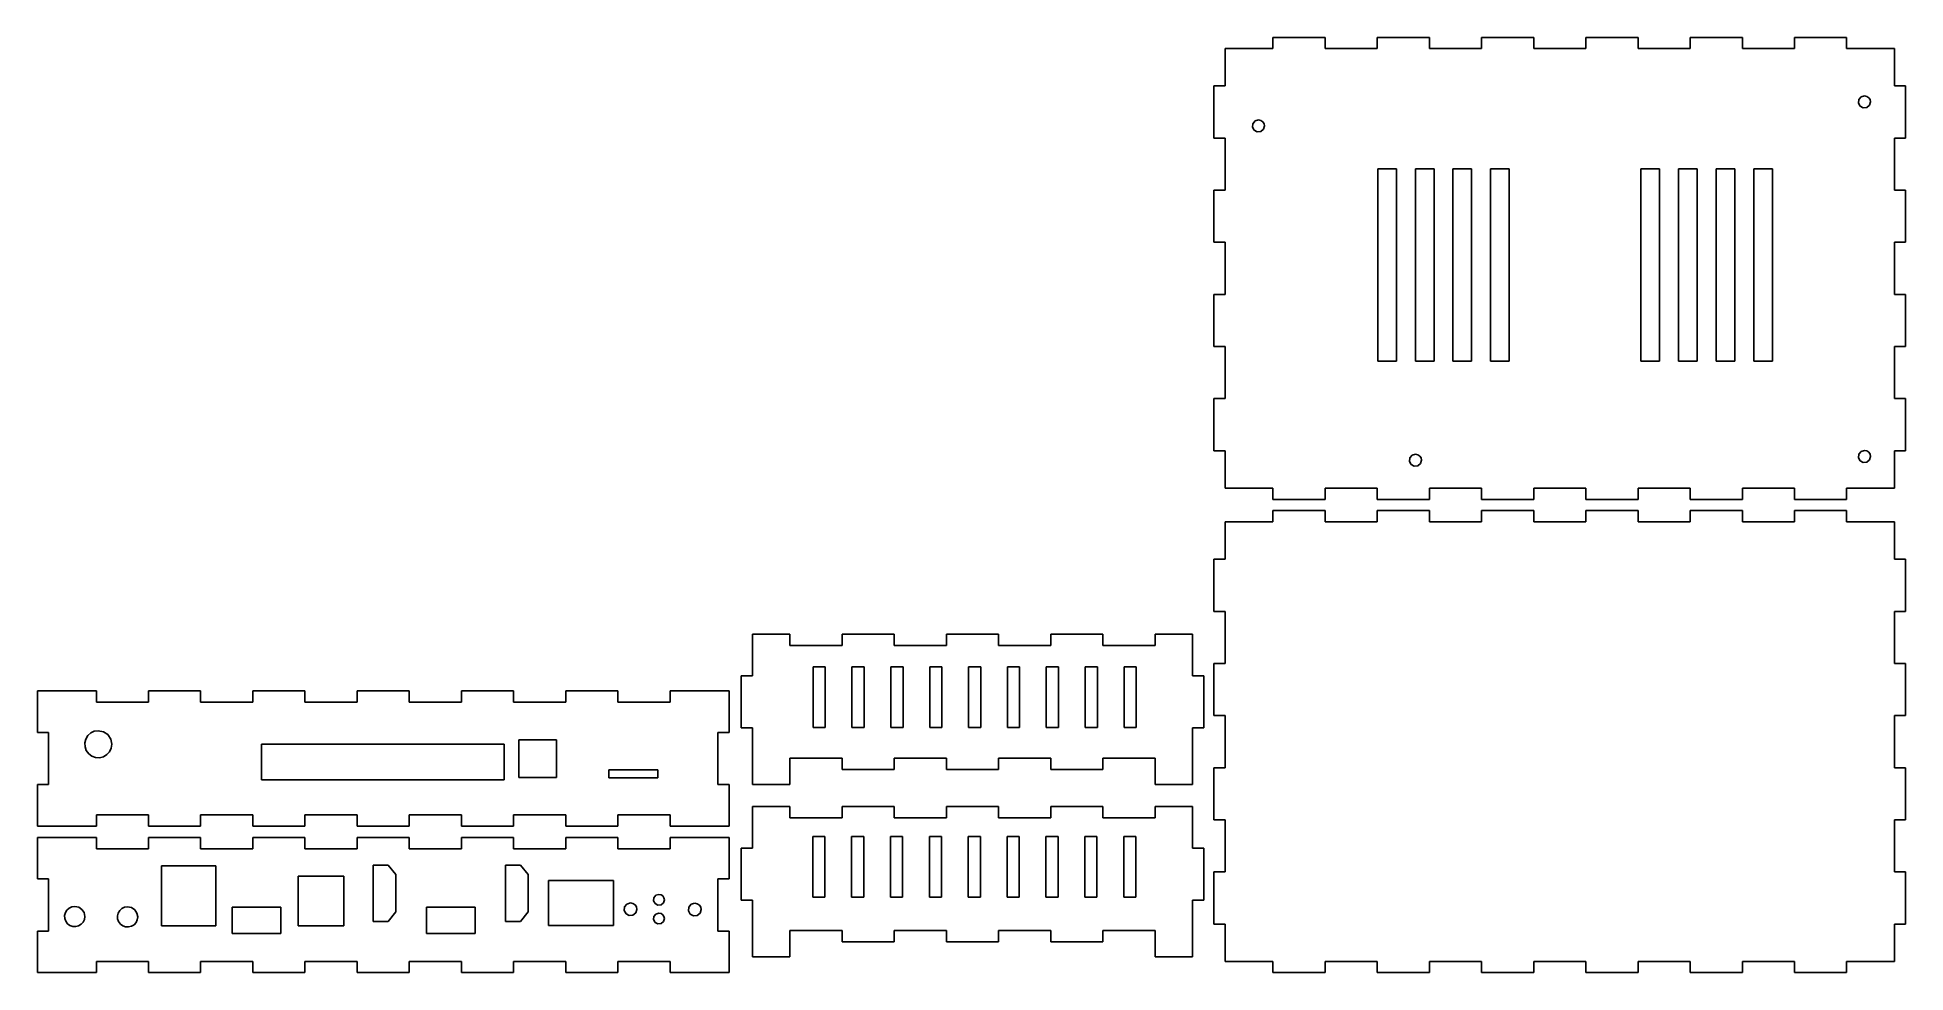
# Model space of a CAD drawing. Extents: x 0 to 497, y 0 to 249.
import ezdxf

# ---------------------------------------------------------------- set-up
doc = ezdxf.new("R2010")
doc.units = 0

msp = doc.modelspace()

# ---------------------------------------------------------------- linework, layer by layer
at = {"layer": 'Layer 1'}
for p, q in [((342.563, 249), (328.688, 249)), ((328.688, 249), (328.688, 246)), ((342.563, 246), (342.563, 249)), ((370.313, 249), (356.438, 249)), ((356.438, 249), (356.438, 246)), ((370.313, 246), (370.313, 249)), ((398.063, 249), (384.188, 249)), ((384.188, 249), (384.188, 246)), ((398.063, 246), (398.063, 249)), ((425.813, 249), (411.938, 249)), ((411.938, 249), (411.938, 246)), ((425.813, 246), (425.813, 249)), ((453.563, 249), (439.688, 249)), ((439.688, 249), (439.688, 246)), ((453.563, 246), (453.563, 249)), ((481.313, 249), (467.438, 249)), ((467.438, 249), (467.438, 246)), ((481.313, 246), (481.313, 249)), ((316, 246), (316, 236.062)), ((328.688, 246), (316, 246)), ((316, 246), (316, 246)), ((356.438, 246), (342.563, 246)), ((384.188, 246), (370.313, 246)), ((411.938, 246), (398.063, 246)), ((439.688, 246), (425.813, 246)), ((467.438, 246), (453.563, 246)), ((494, 246), (481.313, 246)), ((494, 236.062), (494, 246)), ((316, 236.062), (313, 236.062)), ((313, 236.062), (313, 222.187)), ((497, 236.062), (494, 236.062)), ((497, 222.187), (497, 236.062)), ((313, 222.187), (316, 222.187)), ((316, 222.187), (316, 208.312)), ((494, 208.312), (494, 222.187)), ((494, 222.187), (497, 222.187)), ((316, 208.312), (313, 208.312)), ((313, 208.312), (313, 194.437)), ((497, 208.312), (494, 208.312)), ((497, 194.437), (497, 208.312)), ((313, 194.437), (316, 194.437)), ((316, 194.437), (316, 180.562)), ((494, 180.562), (494, 194.437)), ((494, 194.437), (497, 194.437)), ((316, 180.562), (313, 180.562)), ((313, 180.562), (313, 166.687)), ((497, 180.562), (494, 180.562)), ((497, 166.687), (497, 180.562)), ((313, 166.687), (316, 166.687)), ((316, 166.687), (316, 152.812)), ((494, 152.812), (494, 166.687)), ((494, 166.687), (497, 166.687)), ((316, 152.812), (313, 152.812)), ((313, 152.812), (313, 138.937)), ((497, 152.812), (494, 152.812)), ((497, 138.937), (497, 152.812)), ((313, 138.937), (316, 138.937)), ((316, 138.937), (316, 129)), ((494, 129), (494, 138.937)), ((494, 138.937), (497, 138.937)), ((316, 129), (328.688, 129)), ((328.688, 129), (328.688, 126)), ((328.688, 126), (342.563, 126)), ((342.563, 126), (342.563, 129)), ((342.563, 129), (356.438, 129)), ((356.438, 129), (356.438, 126)), ((356.438, 126), (370.313, 126)), ((370.313, 126), (370.313, 129)), ((370.313, 129), (384.188, 129)), ((384.188, 129), (384.188, 126)), ((384.188, 126), (398.063, 126)), ((398.063, 126), (398.063, 129)), ((398.063, 129), (411.938, 129)), ((411.938, 129), (411.938, 126)), ((411.938, 126), (425.813, 126)), ((425.813, 126), (425.813, 129)), ((425.813, 129), (439.688, 129)), ((439.688, 129), (439.688, 126)), ((439.688, 126), (453.563, 126)), ((453.563, 126), (453.563, 129)), ((453.563, 129), (467.438, 129)), ((467.438, 129), (467.438, 126)), ((467.438, 126), (481.313, 126)), ((481.313, 126), (481.313, 129)), ((481.313, 129), (494, 129)), ((316, 120), (316, 110.062)), ((328.688, 120), (316, 120)), ((342.563, 123), (328.688, 123)), ((328.688, 123), (328.688, 120)), ((342.563, 120), (342.563, 123)), ((356.438, 120), (342.563, 120)), ((370.313, 123), (356.438, 123)), ((356.438, 123), (356.438, 120)), ((370.313, 120), (370.313, 123)), ((384.188, 120), (370.313, 120)), ((398.063, 123), (384.188, 123)), ((384.188, 123), (384.188, 120)), ((398.063, 120), (398.063, 123)), ((411.938, 120), (398.063, 120)), ((425.813, 123), (411.938, 123)), ((411.938, 123), (411.938, 120)), ((425.813, 120), (425.813, 123)), ((439.688, 120), (425.813, 120)), ((453.563, 123), (439.688, 123)), ((439.688, 123), (439.688, 120)), ((453.563, 120), (453.563, 123)), ((467.438, 120), (453.563, 120)), ((481.313, 123), (467.438, 123)), ((467.438, 123), (467.438, 120)), ((481.313, 120), (481.313, 123)), ((494, 120), (481.313, 120)), ((494, 110.062), (494, 120)), ((316, 110.062), (313, 110.062)), ((313, 110.062), (313, 96.187)), ((497, 110.062), (494, 110.062)), ((497, 96.187), (497, 110.062)), ((313, 96.187), (316, 96.187)), ((316, 96.187), (316, 82.312)), ((494, 82.312), (494, 96.187)), ((494, 96.187), (497, 96.187)), ((316, 82.312), (313, 82.312)), ((313, 82.312), (313, 68.437)), ((497, 82.312), (494, 82.312)), ((497, 68.437), (497, 82.312)), ((313, 68.437), (316, 68.437)), ((316, 68.437), (316, 54.562)), ((494, 54.562), (494, 68.437)), ((494, 68.437), (497, 68.437)), ((316, 54.562), (313, 54.562)), ((313, 54.562), (313, 40.687)), ((497, 54.562), (494, 54.562)), ((497, 40.687), (497, 54.562)), ((313, 40.687), (316, 40.687)), ((316, 40.687), (316, 26.812)), ((494, 26.812), (494, 40.687)), ((494, 40.687), (497, 40.687)), ((316, 26.812), (313, 26.812)), ((313, 26.812), (313, 12.937)), ((497, 26.812), (494, 26.812)), ((497, 12.937), (497, 26.812)), ((313, 12.937), (316, 12.937)), ((316, 12.937), (316, 3)), ((494, 3), (494, 12.937)), ((494, 12.937), (497, 12.937)), ((316, 3), (328.688, 3)), ((328.688, 3), (328.688, 0)), ((328.688, 0), (342.563, 0)), ((342.563, 0), (342.563, 3)), ((342.563, 3), (356.438, 3)), ((356.438, 3), (356.438, 0)), ((356.438, 0), (370.313, 0)), ((370.313, 0), (370.313, 3)), ((370.313, 3), (384.188, 3)), ((384.188, 3), (384.188, 0)), ((384.188, 0), (398.063, 0)), ((398.063, 0), (398.063, 3)), ((398.063, 3), (411.938, 3)), ((411.938, 3), (411.938, 0)), ((411.938, 0), (425.813, 0)), ((425.813, 0), (425.813, 3)), ((425.813, 3), (439.688, 3)), ((439.688, 3), (439.688, 0)), ((439.688, 0), (453.563, 0)), ((453.563, 0), (453.563, 3)), ((453.563, 3), (467.438, 3)), ((467.438, 3), (467.438, 0)), ((467.438, 0), (481.313, 0)), ((481.313, 0), (481.313, 3)), ((481.313, 3), (494, 3))]:
    msp.add_line(p, q, dxfattribs=at)
at = {"layer": '前面'}
for p, q in [((0, 36), (0, 24.937)), ((15.688, 36), (0, 36)), ((0, 36), (0, 36)), ((15.688, 33), (15.688, 36)), ((43.438, 36), (29.563, 36)), ((29.563, 36), (29.563, 33)), ((43.438, 33), (43.438, 36)), ((71.188, 36), (57.313, 36)), ((57.313, 36), (57.313, 33)), ((71.188, 33), (71.188, 36)), ((98.938, 36), (85.063, 36)), ((85.063, 36), (85.063, 33)), ((98.938, 33), (98.938, 36)), ((126.688, 36), (112.813, 36)), ((112.813, 36), (112.813, 33)), ((126.688, 33), (126.688, 36)), ((154.438, 36), (140.563, 36)), ((140.563, 36), (140.563, 33)), ((154.438, 33), (154.438, 36)), ((184, 36), (168.313, 36)), ((168.313, 36), (168.313, 33)), ((184, 24.937), (184, 36)), ((29.563, 33), (15.688, 33)), ((57.313, 33), (43.438, 33)), ((85.063, 33), (71.188, 33)), ((112.813, 33), (98.938, 33)), ((140.563, 33), (126.688, 33)), ((168.313, 33), (154.438, 33)), ((0, 24.937), (3, 24.937)), ((3, 24.937), (3, 11.062)), ((181, 11.062), (181, 24.937)), ((181, 24.937), (184, 24.937)), ((3, 11.062), (0, 11.062)), ((0, 11.062), (0, 0)), ((184, 11.062), (181, 11.062)), ((184, 0), (184, 11.062)), ((0, 0), (15.688, 0)), ((15.688, 0), (15.688, 3)), ((15.688, 3), (29.563, 3)), ((29.563, 3), (29.563, 0)), ((29.563, 0), (43.438, 0)), ((43.438, 0), (43.438, 3)), ((43.438, 3), (57.313, 3)), ((57.313, 3), (57.313, 0)), ((57.313, 0), (71.188, 0)), ((71.188, 0), (71.188, 3)), ((71.188, 3), (85.063, 3)), ((85.063, 3), (85.063, 0)), ((85.063, 0), (98.938, 0)), ((98.938, 0), (98.938, 3)), ((98.938, 3), (112.813, 3)), ((112.813, 3), (112.813, 0)), ((112.813, 0), (126.688, 0)), ((126.688, 0), (126.688, 3)), ((126.688, 3), (140.563, 3)), ((140.563, 3), (140.563, 0)), ((140.563, 0), (154.438, 0)), ((154.438, 0), (154.438, 3)), ((154.438, 3), (168.313, 3)), ((168.313, 3), (168.313, 0)), ((168.313, 0), (184, 0))]:
    msp.add_line(p, q, dxfattribs=at)
at = {"layer": '前面孔'}
for p, q in [((33, 28.45), (47.5, 28.45)), ((33, 12.45), (33, 28.45)), ((47.5, 28.45), (47.5, 12.45)), ((69.363998, 25.698), (81.563998, 25.698)), ((69.363998, 12.498), (69.363998, 25.698)), ((81.563998, 25.698), (81.563998, 12.498)), ((89.300291, 28.64971), (93.300291, 28.64971)), ((89.300291, 13.64971), (89.300291, 28.64971)), ((93.300291, 28.64971), (95.350291, 26.14971)), ((95.350291, 26.14971), (95.350291, 16.14971)), ((124.5, 28.64971), (128.5, 28.64971)), ((124.5, 13.64971), (124.5, 28.64971)), ((128.5, 28.64971), (130.55, 26.14971)), ((130.55, 26.14971), (130.55, 16.14971)), ((136, 24.55), (153.299999, 24.55)), ((136, 12.55), (136, 24.55)), ((153.299999, 24.55), (153.299999, 12.55)), ((164.010385, 19.954881), (163.927871, 19.117109)), ((164.544433, 20.605621), (164.010385, 19.954881)), ((165.35001, 20.84999), (164.544433, 20.605621)), ((165.904901, 20.739615), (165.35001, 20.84999)), ((165.35001, 20.84999), (165.35001, 20.84999)), ((166.375315, 20.425295), (165.904901, 20.739615)), ((166.689635, 19.954881), (166.375315, 20.425295)), ((166.80001, 19.39999), (166.689635, 19.954881)), ((7.445904, 15.982865), (7.25246, 15.206061)), ((7.25246, 15.206061), (7.292259, 14.422876)), ((7.858402, 16.668934), (7.445904, 15.982865)), ((8.440339, 17.194588), (7.858402, 16.668934)), ((9.148678, 17.531069), (8.440339, 17.194588)), ((9.940379, 17.64962), (9.148678, 17.531069)), ((10.991341, 17.437441), (9.940379, 17.64962)), ((9.940379, 17.64962), (9.940379, 17.64962)), ((11.849567, 16.858808), (10.991341, 17.437441)), ((12.4282, 16.000582), (11.849567, 16.858808)), ((12.640379, 14.94962), (12.4282, 16.000582)), ((12.521828, 14.157919), (12.640379, 14.94962)), ((21.505905, 15.882865), (21.312461, 15.106061)), ((21.312461, 15.106061), (21.35226, 14.322876)), ((21.918403, 16.568934), (21.505905, 15.882865)), ((22.50034, 17.094588), (21.918403, 16.568934)), ((23.208679, 17.431069), (22.50034, 17.094588)), ((24.00038, 17.54962), (23.208679, 17.431069)), ((25.033625, 17.344095), (24.00038, 17.54962)), ((24.00038, 17.54962), (24.00038, 17.54962)), ((25.909568, 16.758808), (25.033625, 17.344095)), ((26.494855, 15.882865), (25.909568, 16.758808)), ((26.70038, 14.84962), (26.494855, 15.882865)), ((51.797794, 17.45), (64.797794, 17.45)), ((51.797794, 10.45), (51.797794, 17.45)), ((64.797794, 17.45), (64.797794, 10.45)), ((95.350291, 16.14971), (93.300291, 13.64971)), ((103.49979, 17.45), (116.49979, 17.45)), ((103.49979, 10.45), (103.49979, 17.45)), ((116.49979, 17.45), (116.49979, 10.45)), ((130.55, 16.14971), (128.5, 13.64971)), ((156.229405, 17.500572), (156.132665, 16.518356)), ((156.132665, 16.518356), (156.597918, 15.647928)), ((156.855531, 18.263508), (156.229405, 17.500572)), ((156.597918, 15.647928), (157.468346, 15.182675)), ((157.8, 18.55001), (156.855531, 18.263508)), ((157.468346, 15.182675), (158.450562, 15.279415)), ((158.450562, 18.420605), (157.8, 18.55001)), ((157.8, 18.55001), (157.8, 18.55001)), ((159.002082, 18.052092), (158.450562, 18.420605)), ((158.450562, 15.279415), (159.213498, 15.905541)), ((159.370595, 17.500572), (159.002082, 18.052092)), ((159.213498, 15.905541), (159.5, 16.85001)), ((159.5, 16.85001), (159.370595, 17.500572)), ((163.927871, 19.117109), (164.324705, 18.374685)), ((164.010385, 14.954901), (163.927871, 14.117129)), ((164.544433, 15.605641), (164.010385, 14.954901)), ((164.324705, 18.374685), (165.067129, 17.977851)), ((165.35001, 15.85001), (164.544433, 15.605641)), ((165.067129, 17.977851), (165.904901, 18.060365)), ((165.904901, 15.739635), (165.35001, 15.85001)), ((165.35001, 15.85001), (165.35001, 15.85001)), ((165.904901, 18.060365), (166.555641, 18.594413)), ((166.375315, 15.425315), (165.904901, 15.739635)), ((166.689635, 14.954901), (166.375315, 15.425315)), ((166.555641, 18.594413), (166.80001, 19.39999)), ((166.80001, 14.40001), (166.689635, 14.954901)), ((173.329395, 17.450562), (173.232655, 16.468346)), ((173.232655, 16.468346), (173.697908, 15.597918)), ((173.955521, 18.213498), (173.329395, 17.450562)), ((173.697908, 15.597918), (174.568336, 15.132665)), ((174.89999, 18.5), (173.955521, 18.213498)), ((174.568336, 15.132665), (175.550552, 15.229405)), ((175.561707, 18.366406), (174.89999, 18.5)), ((174.89999, 18.5), (174.89999, 18.5)), ((175.550552, 15.229405), (176.313488, 15.855531)), ((176.102072, 18.002082), (175.561707, 18.366406)), ((176.466396, 17.461717), (176.102072, 18.002082)), ((176.313488, 15.855531), (176.59999, 16.8)), ((176.59999, 16.8), (176.466396, 17.461717)), ((7.292259, 14.422876), (7.555202, 13.684077)), ((7.555202, 13.684077), (8.031191, 13.040432)), ((8.031191, 13.040432), (8.674836, 12.564443)), ((8.674836, 12.564443), (9.413635, 12.3015)), ((9.413635, 12.3015), (10.196821, 12.261701)), ((10.196821, 12.261701), (10.973624, 12.455145)), ((10.973624, 12.455145), (11.659693, 12.867643)), ((11.659693, 12.867643), (12.185347, 13.44958)), ((12.185347, 13.44958), (12.521828, 14.157919)), ((21.35226, 14.322876), (21.615203, 13.584077)), ((21.615203, 13.584077), (22.091192, 12.940432)), ((22.091192, 12.940432), (22.734837, 12.464443)), ((22.734837, 12.464443), (23.473636, 12.2015)), ((23.473636, 12.2015), (24.256821, 12.161701)), ((24.256821, 12.161701), (25.033625, 12.355145)), ((25.033625, 12.355145), (25.719694, 12.767643)), ((25.719694, 12.767643), (26.245348, 13.34958)), ((26.245348, 13.34958), (26.581829, 14.057919)), ((26.581829, 14.057919), (26.70038, 14.84962)), ((47.5, 12.45), (33, 12.45)), ((64.797794, 10.45), (51.797794, 10.45)), ((81.563998, 12.498), (69.363998, 12.498)), ((93.300291, 13.64971), (89.300291, 13.64971)), ((116.49979, 10.45), (103.49979, 10.45)), ((128.5, 13.64971), (124.5, 13.64971)), ((153.299999, 12.55), (136, 12.55)), ((163.927871, 14.117129), (164.324705, 13.374705)), ((164.324705, 13.374705), (165.067129, 12.977871)), ((165.067129, 12.977871), (165.904901, 13.060385)), ((165.904901, 13.060385), (166.555641, 13.594433)), ((166.555641, 13.594433), (166.80001, 14.40001))]:
    msp.add_line(p, q, dxfattribs=at)
at = {"layer": '右侧'}
for p, q in [((190.264583, 90.081), (190.264583, 79.018)), ((200.202583, 90.081), (190.264583, 90.081)), ((200.202583, 87.081), (200.202583, 90.081)), ((227.952583, 90.081), (214.077583, 90.081)), ((214.077583, 90.081), (214.077583, 87.081)), ((227.952583, 87.081), (227.952583, 90.081)), ((255.702583, 90.081), (241.827583, 90.081)), ((241.827583, 90.081), (241.827583, 87.081)), ((255.702583, 87.081), (255.702583, 90.081)), ((283.452583, 90.081), (269.577583, 90.081)), ((269.577583, 90.081), (269.577583, 87.081)), ((283.452583, 87.081), (283.452583, 90.081)), ((307.264583, 90.081), (297.327583, 90.081)), ((297.327583, 90.081), (297.327583, 87.081)), ((307.264583, 79.018), (307.264583, 90.081)), ((214.077583, 87.081), (200.202583, 87.081)), ((241.827583, 87.081), (227.952583, 87.081)), ((269.577583, 87.081), (255.702583, 87.081)), ((297.327583, 87.081), (283.452583, 87.081)), ((190.264583, 79.018), (187.264583, 79.018)), ((187.264583, 79.018), (187.264583, 65.143)), ((310.264583, 79.018), (307.264583, 79.018)), ((310.264583, 65.143), (310.264583, 79.018)), ((187.264583, 65.143), (190.264583, 65.143)), ((190.264583, 65.143), (190.264583, 50.08075)), ((307.264583, 50.08075), (307.264583, 65.143)), ((307.264583, 65.143), (310.264583, 65.143)), ((200.202583, 50.08075), (200.202583, 57.081)), ((200.202583, 57.081), (214.077583, 57.081)), ((214.077583, 57.081), (214.077583, 54.081)), ((227.952583, 54.081), (227.952583, 57.081)), ((227.952583, 57.081), (241.827583, 57.081)), ((241.827583, 57.081), (241.827583, 54.081)), ((255.702583, 54.081), (255.702583, 57.081)), ((255.702583, 57.081), (269.577583, 57.081)), ((269.577583, 57.081), (269.577583, 54.081)), ((283.452583, 54.081), (283.452583, 57.081)), ((283.452583, 57.081), (297.327583, 57.081)), ((297.327583, 57.081), (297.327583, 50.08075)), ((190.264583, 50.08075), (200.202583, 50.08075)), ((214.077583, 54.081), (227.952583, 54.081)), ((241.827583, 54.081), (255.702583, 54.081)), ((269.577583, 54.081), (283.452583, 54.081)), ((297.327583, 50.08075), (307.264583, 50.08075))]:
    msp.add_line(p, q, dxfattribs=at)
at = {"layer": '右侧通风孔'}
for p, q in [((206.363213, 81.43841), (209.603758, 81.43841)), ((206.363213, 65.235687), (206.363213, 81.43841)), ((209.603758, 81.43841), (209.603758, 65.235687)), ((216.702863, 81.43841), (219.943408, 81.43841)), ((216.702863, 65.235687), (216.702863, 81.43841)), ((219.943408, 81.43841), (219.943408, 65.235687)), ((227.042503, 81.43841), (230.283048, 81.43841)), ((227.042503, 65.235687), (227.042503, 81.43841)), ((230.283048, 81.43841), (230.283048, 65.235687)), ((237.382163, 81.43841), (240.622708, 81.43841)), ((237.382163, 65.235687), (237.382163, 81.43841)), ((240.622708, 81.43841), (240.622708, 65.235687)), ((247.721813, 81.43841), (250.962358, 81.43841)), ((247.721813, 65.235687), (247.721813, 81.43841)), ((250.962358, 81.43841), (250.962358, 65.235687)), ((258.061463, 81.43841), (261.302008, 81.43841)), ((258.061463, 65.235687), (258.061463, 81.43841)), ((261.302008, 81.43841), (261.302008, 65.235687)), ((268.401123, 81.43841), (271.641668, 81.43841)), ((268.401123, 65.235687), (268.401123, 81.43841)), ((271.641668, 81.43841), (271.641668, 65.235687)), ((278.740753, 81.43841), (281.981298, 81.43841)), ((278.740753, 65.235687), (278.740753, 81.43841)), ((281.981298, 81.43841), (281.981298, 65.235687)), ((289.080413, 81.43841), (292.320958, 81.43841)), ((289.080413, 65.235687), (289.080413, 81.43841)), ((292.320958, 81.43841), (292.320958, 65.235687)), ((209.603758, 65.235687), (206.363213, 65.235687)), ((219.943408, 65.235687), (216.702863, 65.235687)), ((230.283048, 65.235687), (227.042503, 65.235687)), ((240.622708, 65.235687), (237.382163, 65.235687)), ((250.962358, 65.235687), (247.721813, 65.235687)), ((261.302008, 65.235687), (258.061463, 65.235687)), ((271.641668, 65.235687), (268.401123, 65.235687)), ((281.981298, 65.235687), (278.740753, 65.235687)), ((292.320958, 65.235687), (289.080413, 65.235687))]:
    msp.add_line(p, q, dxfattribs=at)
at = {"layer": '后面'}
for p, q in [((0, 75), (0, 63.937)), ((15.688, 75), (0, 75)), ((0, 75), (0, 75)), ((15.688, 72), (15.688, 75)), ((43.438, 75), (29.563, 75)), ((29.563, 75), (29.563, 72)), ((43.438, 72), (43.438, 75)), ((71.188, 75), (57.313, 75)), ((57.313, 75), (57.313, 72)), ((71.188, 72), (71.188, 75)), ((98.938, 75), (85.063, 75)), ((85.063, 75), (85.063, 72)), ((98.938, 72), (98.938, 75)), ((126.688, 75), (112.813, 75)), ((112.813, 75), (112.813, 72)), ((126.688, 72), (126.688, 75)), ((154.438, 75), (140.563, 75)), ((140.563, 75), (140.563, 72)), ((154.438, 72), (154.438, 75)), ((184, 75), (168.313, 75)), ((168.313, 75), (168.313, 72)), ((184, 63.937), (184, 75)), ((29.563, 72), (15.688, 72)), ((57.313, 72), (43.438, 72)), ((85.063, 72), (71.188, 72)), ((112.813, 72), (98.938, 72)), ((140.563, 72), (126.688, 72)), ((168.313, 72), (154.438, 72)), ((0, 63.937), (3, 63.937)), ((3, 63.937), (3, 50.062)), ((181, 50.062), (181, 63.937)), ((181, 63.937), (184, 63.937)), ((3, 50.062), (0, 50.062)), ((0, 50.062), (0, 39)), ((184, 50.062), (181, 50.062)), ((184, 39), (184, 50.062)), ((15.688, 39), (15.688, 42)), ((15.688, 42), (29.563, 42)), ((29.563, 42), (29.563, 39)), ((43.438, 39), (43.438, 42)), ((43.438, 42), (57.313, 42)), ((57.313, 42), (57.313, 39)), ((71.188, 39), (71.188, 42)), ((71.188, 42), (85.063, 42)), ((85.063, 42), (85.063, 39)), ((98.938, 39), (98.938, 42)), ((98.938, 42), (112.813, 42)), ((112.813, 42), (112.813, 39)), ((126.688, 39), (126.688, 42)), ((126.688, 42), (140.563, 42)), ((140.563, 42), (140.563, 39)), ((154.438, 39), (154.438, 42)), ((154.438, 42), (168.313, 42)), ((168.313, 42), (168.313, 39)), ((0, 39), (15.688, 39)), ((29.563, 39), (43.438, 39)), ((57.313, 39), (71.188, 39)), ((85.063, 39), (98.938, 39)), ((112.813, 39), (126.688, 39)), ((140.563, 39), (154.438, 39)), ((168.313, 39), (184, 39))]:
    msp.add_line(p, q, dxfattribs=at)
at = {"layer": '后面板孔'}
for p, q in [((12.879763, 62.19277), (12.621837, 61.157032)), ((12.621837, 61.157032), (12.674902, 60.112785)), ((12.674902, 60.112785), (13.025493, 59.127719)), ((13.42976, 63.107529), (12.879763, 62.19277)), ((14.205676, 63.808401), (13.42976, 63.107529)), ((15.150128, 64.257042), (14.205676, 63.808401)), ((16.205729, 64.41511), (15.150128, 64.257042)), ((17.583389, 64.141076), (16.205729, 64.41511)), ((16.205729, 64.41511), (16.205729, 64.41511)), ((18.751313, 63.360694), (17.583389, 64.141076)), ((19.531695, 62.19277), (18.751313, 63.360694)), ((19.19902, 58.815057), (19.647661, 59.759509)), ((19.805729, 60.81511), (19.531695, 62.19277)), ((19.647661, 59.759509), (19.805729, 60.81511)), ((59.650002, 60.82001), (124.150002, 60.82001)), ((59.650002, 51.32001), (59.650002, 60.82001)), ((124.150002, 60.82001), (124.150002, 51.32001)), ((128.06, 62), (138.06, 62)), ((128.06, 52), (128.06, 62)), ((138.06, 62), (138.06, 52)), ((13.025493, 59.127719), (13.660145, 58.269526)), ((13.660145, 58.269526), (14.518338, 57.634874)), ((14.518338, 57.634874), (15.503404, 57.284283)), ((15.503404, 57.284283), (16.547651, 57.231218)), ((16.547651, 57.231218), (17.583389, 57.489144)), ((17.583389, 57.489144), (18.498148, 58.039141)), ((18.498148, 58.039141), (19.19902, 58.815057)), ((124.150002, 51.32001), (59.650002, 51.32001)), ((138.06, 52), (128.06, 52)), ((152, 54.02499), (165.1, 54.02499)), ((152, 51.82499), (152, 54.02499)), ((165.1, 51.82499), (152, 51.82499)), ((165.1, 54.02499), (165.1, 51.82499))]:
    msp.add_line(p, q, dxfattribs=at)
at = {"layer": '左侧'}
for p, q in [((190.264583, 44.202), (190.264583, 33.139)), ((200.202583, 44.202), (190.264583, 44.202)), ((200.202583, 41.202), (200.202583, 44.202)), ((214.077583, 41.202), (200.202583, 41.202)), ((227.952583, 44.202), (214.077583, 44.202)), ((214.077583, 44.202), (214.077583, 41.202)), ((227.952583, 41.202), (227.952583, 44.202)), ((241.827583, 41.202), (227.952583, 41.202)), ((255.702583, 44.202), (241.827583, 44.202)), ((241.827583, 44.202), (241.827583, 41.202)), ((255.702583, 41.202), (255.702583, 44.202)), ((269.577583, 41.202), (255.702583, 41.202)), ((283.452583, 44.202), (269.577583, 44.202)), ((269.577583, 44.202), (269.577583, 41.202)), ((283.452583, 41.202), (283.452583, 44.202)), ((297.327583, 41.202), (283.452583, 41.202)), ((307.264583, 44.202), (297.327583, 44.202)), ((297.327583, 44.202), (297.327583, 41.202)), ((307.264583, 33.139), (307.264583, 44.202)), ((190.264583, 33.139), (187.264583, 33.139)), ((187.264583, 33.139), (187.264583, 19.264)), ((310.264583, 33.139), (307.264583, 33.139)), ((310.264583, 19.264), (310.264583, 33.139)), ((187.264583, 19.264), (190.264583, 19.264)), ((190.264583, 19.264), (190.264583, 4.20192)), ((307.264583, 4.20192), (307.264583, 19.264)), ((307.264583, 19.264), (310.264583, 19.264)), ((200.202583, 4.20192), (200.202583, 11.202)), ((200.202583, 11.202), (214.077583, 11.202)), ((214.077583, 11.202), (214.077583, 8.202)), ((227.952583, 8.202), (227.952583, 11.202)), ((227.952583, 11.202), (241.827583, 11.202)), ((241.827583, 11.202), (241.827583, 8.202)), ((255.702583, 8.202), (255.702583, 11.202)), ((255.702583, 11.202), (269.577583, 11.202)), ((269.577583, 11.202), (269.577583, 8.202)), ((283.452583, 8.202), (283.452583, 11.202)), ((283.452583, 11.202), (297.327583, 11.202)), ((297.327583, 11.202), (297.327583, 4.20192)), ((214.077583, 8.202), (227.952583, 8.202)), ((241.827583, 8.202), (255.702583, 8.202)), ((269.577583, 8.202), (283.452583, 8.202)), ((190.264583, 4.20192), (200.202583, 4.20192)), ((297.327583, 4.20192), (307.264583, 4.20192))]:
    msp.add_line(p, q, dxfattribs=at)
at = {"layer": '左侧通风孔'}
for p, q in [((206.26458, 36.27041), (209.505125, 36.27041)), ((206.26458, 20.067687), (206.26458, 36.27041)), ((209.505125, 36.27041), (209.505125, 20.067687)), ((216.60423, 36.27041), (219.844775, 36.27041)), ((216.60423, 20.067687), (216.60423, 36.27041)), ((219.844775, 36.27041), (219.844775, 20.067687)), ((226.94387, 36.27041), (230.184415, 36.27041)), ((226.94387, 20.067687), (226.94387, 36.27041)), ((230.184415, 36.27041), (230.184415, 20.067687)), ((237.28353, 36.27041), (240.524075, 36.27041)), ((237.28353, 20.067687), (237.28353, 36.27041)), ((240.524075, 36.27041), (240.524075, 20.067687)), ((247.62318, 36.27041), (250.863725, 36.27041)), ((247.62318, 20.067687), (247.62318, 36.27041)), ((250.863725, 36.27041), (250.863725, 20.067687)), ((257.96283, 36.27041), (261.203375, 36.27041)), ((257.96283, 20.067687), (257.96283, 36.27041)), ((261.203375, 36.27041), (261.203375, 20.067687)), ((268.30249, 36.27041), (271.543035, 36.27041)), ((268.30249, 20.067687), (268.30249, 36.27041)), ((271.543035, 36.27041), (271.543035, 20.067687)), ((278.64212, 36.27041), (281.882665, 36.27041)), ((278.64212, 20.067687), (278.64212, 36.27041)), ((281.882665, 36.27041), (281.882665, 20.067687)), ((288.98178, 36.27041), (292.222325, 36.27041)), ((288.98178, 20.067687), (288.98178, 36.27041)), ((292.222325, 36.27041), (292.222325, 20.067687)), ((209.505125, 20.067687), (206.26458, 20.067687)), ((219.844775, 20.067687), (216.60423, 20.067687)), ((230.184415, 20.067687), (226.94387, 20.067687)), ((240.524075, 20.067687), (237.28353, 20.067687)), ((250.863725, 20.067687), (247.62318, 20.067687)), ((261.203375, 20.067687), (257.96283, 20.067687)), ((271.543035, 20.067687), (268.30249, 20.067687)), ((281.882665, 20.067687), (278.64212, 20.067687)), ((292.222325, 20.067687), (288.98178, 20.067687))]:
    msp.add_line(p, q, dxfattribs=at)
at = {"layer": '底板孔'}
for p, q in [((484.571783, 232.412292), (484.480734, 231.487854)), ((484.480734, 231.487854), (484.918619, 230.668628)), ((485.161078, 233.13035), (484.571783, 232.412292)), ((484.918619, 230.668628), (485.737845, 230.230743)), ((486.04999, 233.399999), (485.161078, 233.13035)), ((485.737845, 230.230743), (486.662283, 230.321792)), ((486.662283, 233.278206), (486.04999, 233.399999)), ((486.04999, 233.399999), (486.04999, 233.399999)), ((487.181361, 232.93137), (486.662283, 233.278206)), ((486.662283, 230.321792), (487.380341, 230.911087)), ((487.528197, 232.412292), (487.181361, 232.93137)), ((487.380341, 230.911087), (487.64999, 231.799999)), ((487.64999, 231.799999), (487.528197, 232.412292)), ((323.356783, 226.012293), (323.265734, 225.087855)), ((323.265734, 225.087855), (323.703619, 224.268629)), ((323.946078, 226.730351), (323.356783, 226.012293)), ((323.703619, 224.268629), (324.522845, 223.830744)), ((324.83499, 227), (323.946078, 226.730351)), ((324.522845, 223.830744), (325.447283, 223.921793)), ((325.447283, 226.878207), (324.83499, 227)), ((324.83499, 227), (324.83499, 227)), ((325.966361, 226.531371), (325.447283, 226.878207)), ((325.447283, 223.921793), (326.165341, 224.511088)), ((326.313197, 226.012293), (325.966361, 226.531371)), ((326.165341, 224.511088), (326.43499, 225.4)), ((326.43499, 225.4), (326.313197, 226.012293)), ((365.121803, 137.012293), (365.030754, 136.087855)), ((365.030754, 136.087855), (365.468639, 135.268629)), ((365.711098, 137.730351), (365.121803, 137.012293)), ((365.468639, 135.268629), (366.287865, 134.830744)), ((366.60001, 138), (365.711098, 137.730351)), ((366.287865, 134.830744), (367.212303, 134.921793)), ((367.212303, 137.878207), (366.60001, 138)), ((366.60001, 138), (366.60001, 138)), ((367.731381, 137.531371), (367.212303, 137.878207)), ((367.212303, 134.921793), (367.930361, 135.511088)), ((368.078217, 137.012293), (367.731381, 137.531371)), ((367.930361, 135.511088), (368.20001, 136.4)), ((368.20001, 136.4), (368.078217, 137.012293)), ((484.571783, 138.012293), (484.480734, 137.087855)), ((484.480734, 137.087855), (484.918619, 136.268629)), ((485.161078, 138.730351), (484.571783, 138.012293)), ((484.918619, 136.268629), (485.737845, 135.830744)), ((486.04999, 139), (485.161078, 138.730351)), ((485.737845, 135.830744), (486.662283, 135.921793)), ((486.662283, 138.878207), (486.04999, 139)), ((486.04999, 139), (486.04999, 139)), ((487.181361, 138.531371), (486.662283, 138.878207)), ((486.662283, 135.921793), (487.380341, 136.511088)), ((487.528197, 138.012293), (487.181361, 138.531371)), ((487.380341, 136.511088), (487.64999, 137.4)), ((487.64999, 137.4), (487.528197, 138.012293))]:
    msp.add_line(p, q, dxfattribs=at)
at = {"layer": '底板通风孔'}
for p, q in [((356.57458, 213.969), (361.543415, 213.969)), ((356.57458, 162.768397), (356.57458, 213.969)), ((361.543415, 213.969), (361.543415, 162.768397)), ((366.57458, 213.969), (371.543415, 213.969)), ((366.57458, 162.768397), (366.57458, 213.969)), ((371.543415, 213.969), (371.543415, 162.768397)), ((376.57458, 213.969), (381.543415, 213.969)), ((376.57458, 162.768397), (376.57458, 213.969)), ((381.543415, 213.969), (381.543415, 162.768397)), ((386.57458, 213.969), (391.543415, 213.969)), ((386.57458, 162.768397), (386.57458, 213.969)), ((391.543415, 213.969), (391.543415, 162.768397)), ((426.57458, 213.969), (431.543415, 213.969)), ((426.57458, 162.768397), (426.57458, 213.969)), ((431.543415, 213.969), (431.543415, 162.768397)), ((436.57458, 213.969), (441.543415, 213.969)), ((436.57458, 162.768397), (436.57458, 213.969)), ((441.543415, 213.969), (441.543415, 162.768397)), ((446.57458, 213.969), (451.543415, 213.969)), ((446.57458, 162.768397), (446.57458, 213.969)), ((451.543415, 213.969), (451.543415, 162.768397)), ((456.57458, 213.969), (461.543415, 213.969)), ((456.57458, 162.768397), (456.57458, 213.969)), ((461.543415, 213.969), (461.543415, 162.768397)), ((361.543415, 162.768397), (356.57458, 162.768397)), ((371.543415, 162.768397), (366.57458, 162.768397)), ((381.543415, 162.768397), (376.57458, 162.768397)), ((391.543415, 162.768397), (386.57458, 162.768397)), ((431.543415, 162.768397), (426.57458, 162.768397)), ((441.543415, 162.768397), (436.57458, 162.768397)), ((451.543415, 162.768397), (446.57458, 162.768397)), ((461.543415, 162.768397), (456.57458, 162.768397))]:
    msp.add_line(p, q, dxfattribs=at)

doc.saveas('drawing.dxf')
